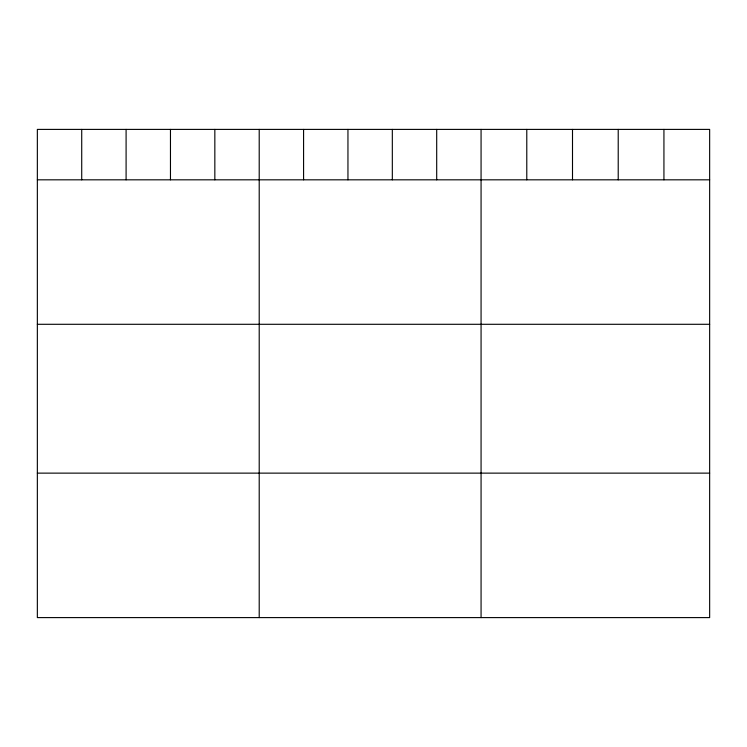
<?xml version="1.0" encoding="UTF-8"?>
<svg xmlns="http://www.w3.org/2000/svg" width="747" height="747" viewBox="0 0 747 747"><rect width="100%" height="100%" fill="white"/><g stroke="black" fill="none" stroke-linecap="round" stroke-linejoin="round"><path stroke-width="1.12" d="M709.65 179.822L709.65 617.601L37.35 617.601L37.35 129.399L709.65 129.399L709.65 179.822L37.35 179.822M37.35 324.291L709.65 324.291M37.35 473.131L709.65 473.131M663.934 129.399L663.934 179.822M618.217 129.399L618.217 179.822M572.501 129.399L572.501 179.822M526.784 129.399L526.784 179.822M481.068 129.399L481.068 617.601M436.696 129.399L436.696 179.822M392.324 129.399L392.324 179.822M347.953 129.399L347.953 179.822M303.581 129.399L303.581 179.822M259.209 129.399L259.209 617.601M214.837 129.399L214.837 179.822M170.465 129.399L170.465 179.822M126.094 129.399L126.094 179.822M81.722 129.399L81.722 179.822"/></g></svg>
